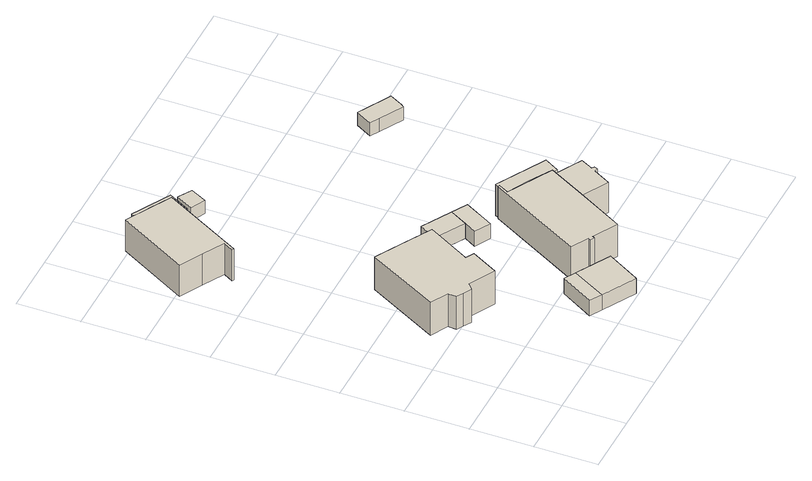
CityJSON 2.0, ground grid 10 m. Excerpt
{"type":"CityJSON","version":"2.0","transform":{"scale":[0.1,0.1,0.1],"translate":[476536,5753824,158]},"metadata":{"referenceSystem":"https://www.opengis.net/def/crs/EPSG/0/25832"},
"CityObjects":{
"building1":{"type":"Building","attributes":{"Gemeindeschluessel":"05766056","BezugspunktDach":"2000","function":"31001_1010","measuredHeight":8.54},"address":[{"country":"Germany","locality":"Oerlinghausen","thoroughfareNumber":"53","thoroughfareName":"Agnes-Miegel-Weg"}],"geometry":[{"type":"Solid","lod":"1","boundaries":[[[[0,1,2,3,4,5,6,7,8,9,10,11]],[[12,13,14,15,16,17,18,19,20,21,22,23]],[[12,23,11,10]],[[13,12,10,9]],[[14,13,9,8]],[[15,14,8,7]],[[16,15,7,6]],[[17,16,6,5]],[[18,17,5,4]],[[19,18,4,3]],[[20,19,3,2]],[[21,20,2,1]],[[22,21,1,0]],[[23,22,0,11]]]]}]},
"building2":{"type":"Building","attributes":{"Gemeindeschluessel":"05766056","BezugspunktDach":"2000","function":"31001_2000","measuredHeight":2.79},"address":[{"country":"Germany","locality":"Oerlinghausen","thoroughfareNumber":"51","thoroughfareName":"Agnes-Miegel-Weg"}],"geometry":[{"type":"Solid","lod":"1","boundaries":[[[[24,25,26,27]],[[28,29,30,31]],[[28,31,27,26]],[[29,28,26,25]],[[30,29,25,24]],[[31,30,24,27]]]]}]},
"building3":{"type":"Building","attributes":{"Gemeindeschluessel":"05766056","BezugspunktDach":"2000","function":"31001_1010","measuredHeight":7.77},"address":[{"country":"Germany","locality":"Oerlinghausen","thoroughfareNumber":"50","thoroughfareName":"Agnes-Miegel-Weg"}],"geometry":[{"type":"Solid","lod":"1","boundaries":[[[[32,33,34,35,36,37,38,39,40,41]],[[42,43,44,45,46,47,48,49,50,51]],[[42,51,41,40]],[[43,42,40,39]],[[44,43,39,38]],[[45,44,38,37]],[[46,45,37,36]],[[47,46,36,35]],[[48,47,35,34]],[[49,48,34,33]],[[50,49,33,32]],[[51,50,32,41]]]]}]},
"building4":{"type":"Building","attributes":{"Gemeindeschluessel":"05766056","BezugspunktDach":"2000","function":"51009_1611","measuredHeight":2.79},"address":[{"country":"Germany"}],"geometry":[{"type":"Solid","lod":"1","boundaries":[[[[27,26,52,53]],[[54,28,31,55]],[[54,55,53,52]],[[28,54,52,26]],[[31,28,26,27]],[[55,31,27,53]]]]}]},
"building5":{"type":"Building","attributes":{"Gemeindeschluessel":"05766056","BezugspunktDach":"2000","function":"31001_2000","measuredHeight":2.41},"address":[{"country":"Germany","locality":"Oerlinghausen","thoroughfareNumber":"50","thoroughfareName":"Agnes-Miegel-Weg"}],"geometry":[{"type":"Solid","lod":"1","boundaries":[[[[56,57,58,59,60,61,62]],[[63,51,50,48,64,65,66]],[[63,66,62,61]],[[51,63,61,60]],[[50,51,60,59]],[[48,50,59,58]],[[64,48,58,57]],[[65,64,57,56]],[[66,65,56,62]]]]}]},
"building6":{"type":"Building","attributes":{"Gemeindeschluessel":"05766056","BezugspunktDach":"2000","function":"51009_1611","measuredHeight":2.78},"address":[{"country":"Germany"}],"geometry":[{"type":"Solid","lod":"1","boundaries":[[[[67,68,69,70]],[[71,72,73,74]],[[71,74,70,69]],[[72,71,69,68]],[[73,72,68,67]],[[74,73,67,70]]]]}]},
"building7":{"type":"Building","attributes":{"Gemeindeschluessel":"05766056","BezugspunktDach":"2000","function":"31001_2000","measuredHeight":2.55},"address":[{"country":"Germany","locality":"Oerlinghausen","thoroughfareNumber":"50","thoroughfareName":"Agnes-Miegel-Weg"}],"geometry":[{"type":"Solid","lod":"1","boundaries":[[[[75,76,77,78]],[[79,80,81,82]],[[79,82,78,77]],[[80,79,77,76]],[[81,80,76,75]],[[82,81,75,78]]]]}]},
"building8":{"type":"Building","attributes":{"Gemeindeschluessel":"05766056","BezugspunktDach":"2000","function":"31001_2000","measuredHeight":2.67},"address":[{"country":"Germany","locality":"Oerlinghausen","thoroughfareNumber":"53","thoroughfareName":"Agnes-Miegel-Weg"}],"geometry":[{"type":"Solid","lod":"1","boundaries":[[[[70,69,83,84,85]],[[86,87,71,74,88]],[[86,88,85,84]],[[87,86,84,83]],[[71,87,83,69]],[[74,71,69,70]],[[88,74,70,85]]]]}]},
"building9":{"type":"Building","attributes":{"Gemeindeschluessel":"05766056","function":"31001_1010"},"address":[{"country":"Germany","locality":"Oerlinghausen","thoroughfareNumber":"51","thoroughfareName":"Agnes-Miegel-Weg"}],"children":["building9-1","building9-2"]},
"building9-1":{"type":"BuildingPart","attributes":{"BezugspunktDach":"2000","measuredHeight":8},"parents":["building9"],"geometry":[{"type":"Solid","lod":"1","boundaries":[[[[89,90,91,92,93,94,95,96,97,98,99,100,101]],[[102,103,104,105,106,107,108,109,110,111,112,113,114]],[[102,114,101,100]],[[103,102,100,99]],[[104,103,99,98]],[[105,104,98,97]],[[106,105,97,96]],[[107,106,96,95]],[[108,107,95,94]],[[109,108,94,93]],[[110,109,93,92]],[[111,110,92,91]],[[112,111,91,90]],[[113,112,90,89]],[[114,113,89,101]]]]}]},
"building9-2":{"type":"BuildingPart","attributes":{"BezugspunktDach":"2000","measuredHeight":7.19},"parents":["building9"],"geometry":[{"type":"Solid","lod":"1","boundaries":[[[[115,116,117,118,119,120,121,122,123,124]],[[125,126,127,128,102,129,130,131,132,133]],[[125,133,124,123]],[[126,125,123,122]],[[127,126,122,121]],[[128,127,121,120]],[[102,128,120,119]],[[129,102,119,118]],[[130,129,118,117]],[[131,130,117,116]],[[132,131,116,115]],[[133,132,115,124]]]]}]},
"building10":{"type":"Building","attributes":{"Gemeindeschluessel":"05766056","BezugspunktDach":"2100","function":"51009_1610","measuredHeight":5.74},"address":[{"country":"Germany"}],"geometry":[{"type":"Solid","lod":"1","boundaries":[[[[134,92,91,90,101,135,136,137]],[[138,139,140,141,142,143,144,145]],[[138,145,137,136]],[[139,138,136,135]],[[140,139,135,101]],[[141,140,101,90]],[[142,141,90,91]],[[143,142,91,92]],[[144,143,92,134]],[[145,144,134,137]]]]}]},
"building11":{"type":"Building","attributes":{"Gemeindeschluessel":"05766056","BezugspunktDach":"2000","function":"31001_2000","measuredHeight":2.36},"address":[{"country":"Germany","locality":"Oerlinghausen","thoroughfareNumber":"45","thoroughfareName":"Agnes-Miegel-Weg"}],"geometry":[{"type":"Solid","lod":"1","boundaries":[[[[146,147,148,149,150,151]],[[152,153,154,155,156,157]],[[152,157,151,150]],[[153,152,150,149]],[[154,153,149,148]],[[155,154,148,147]],[[156,155,147,146]],[[157,156,146,151]]]]}]}
},
"vertices":[
[181,228,65],[220,297,65],[176,322,65],[131,347,65],[69,234,65],[97,219,65],[96,205,65],[107,199,65],[119,192,65],[129,200,65],[170,178,65],[194,221,65],[170,178,5],[129,200,5],[119,192,5],[107,199,5],[96,205,5],[97,219,5],[69,234,5],[131,347,5],[176,322,5],[220,297,5],[181,228,5],[194,221,5],
[231,98,32],[200,45,32],[219,34,32],[249,88,32],[219,34,4],[200,45,4],[231,98,4],[249,88,4],
[140,665,63],[104,685,63],[102,686,63],[68,705,63],[5,594,63],[42,574,63],[76,555,63],[67,540,63],[70,538,63],[139,663,63],[70,538,6],[67,540,6],[76,555,6],[42,574,6],[5,594,6],[68,705,6],[102,686,6],[104,685,6],[140,665,6],[139,663,6],
[272,4,32],[303,57,32],[272,4,4],[303,57,4],
[136,709,30],[120,718,30],[102,686,30],[140,665,30],[139,663,30],[162,650,30],[181,684,30],[162,650,6],[120,718,6],[136,709,6],[181,684,6],
[254,329,34],[238,301,34],[285,274,34],[301,302,34],[285,274,7],[238,301,7],[254,329,7],[301,302,7],
[180,673,31],[165,646,31],[188,634,31],[202,660,31],[188,634,7],[165,646,7],[180,673,7],[202,660,7],
[274,255,34],[299,241,34],[325,288,34],[299,241,7],[274,255,7],[325,288,7],
[372,214,66],[338,232,66],[347,248,66],[344,249,66],[261,100,66],[289,85,66],[287,81,66],[293,78,66],[295,82,66],[297,80,66],[334,60,66],[376,135,66],[408,193,66],[376,135,7],[334,60,7],[297,80,7],[295,82,7],[293,78,7],[287,81,7],[289,85,7],[261,100,7],[344,249,7],[347,248,7],[338,232,7],[372,214,7],[408,193,7],
[439,146,62],[449,165,62],[411,186,62],[406,189,62],[376,135,62],[419,111,62],[434,138,62],[435,139,62],[440,137,62],[443,143,62],[440,137,7],[435,139,7],[434,138,7],[419,111,7],[406,189,7],[411,186,7],[449,165,7],[439,146,7],[443,143,7],
[347,254,66],[406,189,66],[411,186,66],[425,210,66],[411,186,9],[406,189,9],[408,193,9],[338,232,9],[347,248,9],[344,249,9],[347,254,9],[425,210,9],
[506,485,32],[454,514,32],[439,488,32],[454,480,32],[491,459,32],[494,463,32],[491,459,8],[454,480,8],[439,488,8],[454,514,8],[506,485,8],[494,463,8]
]}
